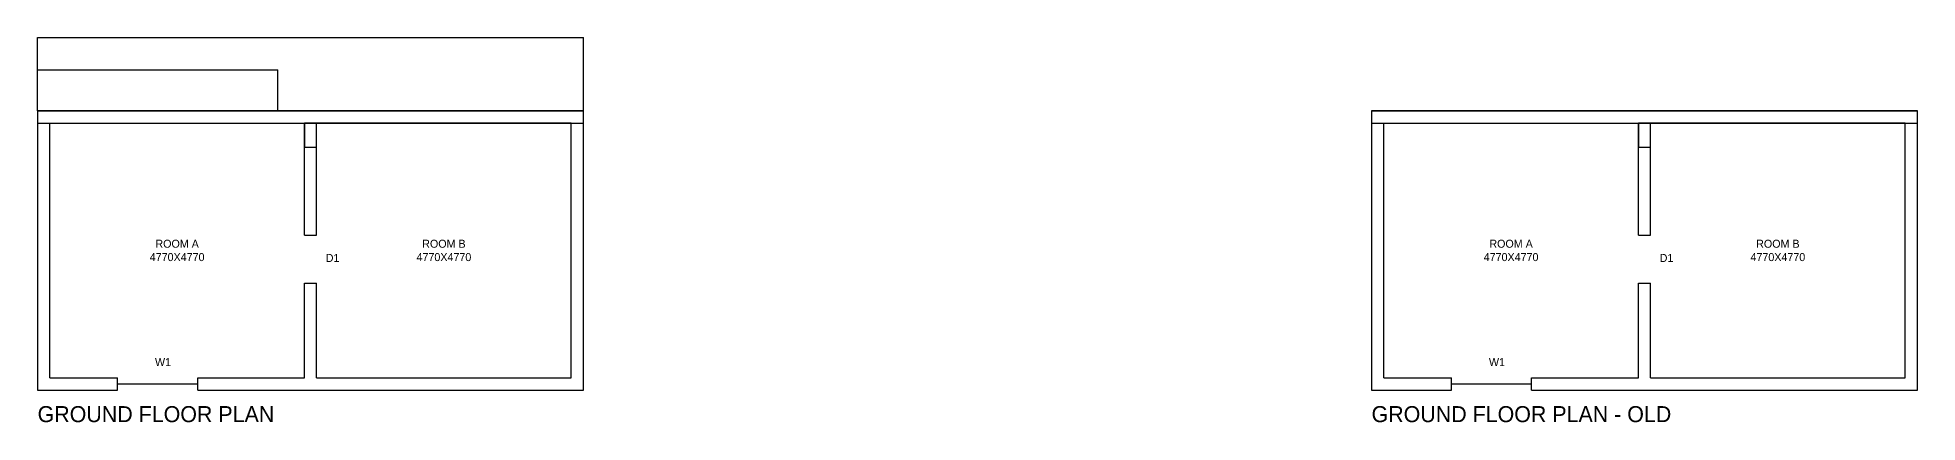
# Model space of a CAD drawing. Header units: millimetres. Extents: x 0 to 65577, y -604 to 6601.
# Drawn here: x 0 to 35230, y -604 to 6601 of the extents above; entities that cross this region are included whole.
import ezdxf

# ---------------------------------------------------------------- set-up
doc = ezdxf.new("R2010")
doc.units = ezdxf.units.MM
for name, color, linetype in [('A-BEAM', 6, 'Continuous'), ('A-COLUMN', 5, 'Continuous'), ('A-DIM', 3, 'Continuous'), ('A-DW TAG', 4, 'Continuous'), ('A-TEXT', 7, 'Continuous'), ('A-TEXT DETAIL', 2, 'Continuous'), ('A-WALL', 1, 'Continuous'), ('A-WINDOW', 4, 'Continuous')]:
    doc.layers.add(name, color=color, linetype=linetype)
doc.dimstyles.get("Standard").update_dxf_attribs({"dimtxt": 2.5, "dimasz": 2.5, "dimexe": 1.25, "dimexo": 0.625, "dimtad": 1, "dimcen": 2.5, "dimazin": 3, "dimtfac": 1, "dimtmove": 0, "dimatfit": 3})

# ---------------------------------------------------------------- blocks, each defined once
blk = doc.blocks.new('_CLOSEDFILLED')
at = {"color": 0, "linetype": 'BYBLOCK'}
blk.add_solid([(-1, 0), (0, 0), (-1, 0)], dxfattribs=at)
blk = doc.blocks.new('*D1')
for p, q in [((0, 5230), (0, 6000)), ((0.25, 6000), (2248, 6000)), ((2252, 6000), (4499.75, 6000)), ((4500, 5230), (4500, 6000))]:
    blk.add_line(p, q)
at = {"layer": 'Defpoints'}
for p in [(0, 6000), (0, 5230), (4500, 5230)]:
    blk.add_point(p, dxfattribs=at)
at = {"layer": 'A-DIM', "xscale": 0.25, "yscale": 0.25, "rotation": 180}
blk.add_blockref('_CLOSEDFILLED', (0, 6000), dxfattribs=at)
at = {"layer": 'A-DIM', "xscale": 0.25, "yscale": 0.25}
blk.add_blockref('_CLOSEDFILLED', (4500, 6000), dxfattribs=at)
at = {"layer": 'A-DIM', "insert": (2250, 6000), "char_height": 1, "attachment_point": 5}
blk.add_mtext('4550', dxfattribs=at)
blk = doc.blocks.new('*D2')
for p, q in [((0, 5230), (0, 6600)), ((0.25, 6600), (5112.5, 6600)), ((5117.5, 6600), (10229.75, 6600)), ((10230, 5230), (10230, 6600))]:
    blk.add_line(p, q)
at = {"layer": 'Defpoints'}
for p in [(0, 6600), (0, 5230), (10230, 5230)]:
    blk.add_point(p, dxfattribs=at)
at = {"layer": 'A-DIM', "xscale": 0.25, "yscale": 0.25, "rotation": 180}
blk.add_blockref('_CLOSEDFILLED', (0, 6600), dxfattribs=at)
at = {"layer": 'A-DIM', "xscale": 0.25, "yscale": 0.25}
blk.add_blockref('_CLOSEDFILLED', (10230, 6600), dxfattribs=at)
at = {"layer": 'A-DIM', "insert": (5115, 6600), "char_height": 1, "attachment_point": 5}
blk.add_mtext('10230', dxfattribs=at)

msp = doc.modelspace()

# ---------------------------------------------------------------- linework, layer by layer
at = {"layer": 'A-BEAM'}
for p, q in [((0, 5230), (10230, 5230)), ((0, 5000), (10230, 5000)), ((25000, 5230), (35230, 5230)), ((25000, 5000), (35230, 5000))]:
    msp.add_line(p, q, dxfattribs=at)
at = {"layer": 'A-COLUMN'}
for points in [[(5000, 4550), (5230, 4550), (5230, 5000), (5000, 5000)], [(30000, 4550), (30230, 4550), (30230, 5000), (30000, 5000)]]:
    msp.add_lwpolyline(points, close=True, dxfattribs=at)
at = {"layer": 'A-WALL'}
for p, q in [((5115, 5230), (0, 5230)), ((0, 5230), (0, 2615)), ((230, 2615), (230, 5000)), ((230, 5000), (2615, 5000)), ((2615, 5000), (5000, 5000)), ((5000, 3950), (5000, 5000)), ((10230, 5230), (5115, 5230)), ((7615, 5000), (5230, 5000)), ((5230, 3950), (5230, 5000)), ((10000, 5000), (7615, 5000)), ((10000, 2615), (10000, 5000)), ((10230, 2615), (10230, 5230)), ((30115, 5230), (25000, 5230)), ((25000, 5230), (25000, 2615)), ((25230, 2615), (25230, 5000)), ((25230, 5000), (27615, 5000)), ((27615, 5000), (30000, 5000)), ((30000, 3950), (30000, 5000)), ((35230, 5230), (30115, 5230)), ((32615, 5000), (30230, 5000)), ((30230, 3950), (30230, 5000)), ((35000, 5000), (32615, 5000)), ((35000, 2615), (35000, 5000)), ((35230, 2615), (35230, 5230)), ((5000, 2900), (5000, 3950)), ((5230, 2900), (5230, 3950)), ((30000, 2900), (30000, 3950)), ((30230, 2900), (30230, 3950)), ((5000, 2900), (5230, 2900)), ((30000, 2900), (30230, 2900)), ((0, 2615), (0, 0)), ((230, 230), (230, 2615)), ((10000, 230), (10000, 2615)), ((10230, 0), (10230, 2615)), ((25000, 2615), (25000, 0)), ((25230, 230), (25230, 2615)), ((35000, 230), (35000, 2615)), ((35230, 0), (35230, 2615)), ((5000, 230), (5000, 2000)), ((5000, 2000), (5230, 2000)), ((5230, 230), (5230, 2000)), ((30000, 230), (30000, 2000)), ((30000, 2000), (30230, 2000)), ((30230, 230), (30230, 2000)), ((0, 0), (1500, 0)), ((230, 230), (1500, 230)), ((1500, 0), (1500, 230)), ((3000, 230), (5000, 230)), ((3000, 0), (3000, 230)), ((3000, 0), (6615, 0)), ((5230, 230), (7615, 230)), ((6615, 0), (10230, 0)), ((7615, 230), (10000, 230)), ((25000, 0), (26500, 0)), ((25230, 230), (26500, 230)), ((26500, 0), (26500, 230)), ((28000, 230), (30000, 230)), ((28000, 0), (28000, 230)), ((28000, 0), (31615, 0)), ((30230, 230), (32615, 230)), ((31615, 0), (35230, 0)), ((32615, 230), (35000, 230))]:
    msp.add_line(p, q, dxfattribs=at)
at = {"layer": 'A-WINDOW'}
for p, q in [((1500, 115), (3000, 115)), ((26500, 115), (28000, 115))]:
    msp.add_line(p, q, dxfattribs=at)

# ---------------------------------------------------------------- texts
at = {"layer": 'A-DW TAG'}
for s, p in [('D1', (5400, 2400)), ('D1', (30400, 2400)), ('W1', (2200, 450)), ('W1', (27200, 450))]:
    msp.add_text(s, height=150, dxfattribs=at).set_placement(p)
at = {"layer": 'A-TEXT'}
for s, p in [('GROUND FLOOR PLAN', (0, -600)), ('GROUND FLOOR PLAN - OLD', (25000, -600))]:
    msp.add_text(s, height=300, dxfattribs=at).set_placement(p)
at = {"layer": 'A-TEXT DETAIL', "char_height": 150, "attachment_point": 5}
for s, insert in [('ROOM A\\P4770X4770', (2615, 2615)), ('ROOM B\\P4770X4770', (7615, 2615)), ('ROOM A\\P4770X4770', (27615, 2615)), ('ROOM B\\P4770X4770', (32615, 2615))]:
    msp.add_mtext(s, dxfattribs=dict(at, insert=insert))

# ---------------------------------------------------------------- dimensions: what is measured, and where the dimension line sits
at = {"layer": 'A-DIM'}
dim = msp.add_linear_dim(base=(0, 6600), p1=(0, 5230), p2=(10230, 5230), dimstyle='Standard', dxfattribs=at)
dim.commit()
dim.dimension.update_dxf_attribs({"geometry": '*D2', "text_midpoint": (5115, 6600)})
dim = msp.add_linear_dim(base=(0, 6000), p1=(0, 5230), p2=(4500, 5230), text='4550', dimstyle='Standard', dxfattribs=at)
dim.commit()
dim.dimension.update_dxf_attribs({"geometry": '*D1', "text_midpoint": (2250, 6000)})

doc.saveas('drawing.dxf')
